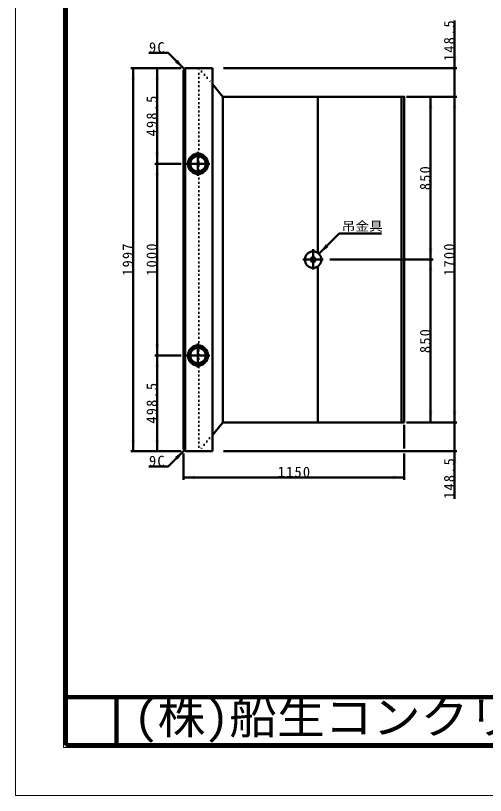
# Model space of a CAD drawing. Units: millimetres, scale not verified, with parts at other scales. Extents: x -2102 to 2102, y -1485 to 1485.
# Drawn here: x -2102 to -1123, y -1485 to 143 of the extents above; entities that cross this region are included whole.
import ezdxf
from ezdxf.enums import TextEntityAlignment as Align

# ---------------------------------------------------------------- set-up
doc = ezdxf.new("R2010")
doc.units = ezdxf.units.MM
doc.header["$LTSCALE"] = 5
doc.linetypes.add('DOTTED', pattern=[1.75, 0.25, -1.5])
doc.linetypes.add('LONG_DASHED_DOTTED', pattern=[15.25, 12, -1.5, 0.25, -1.5])
doc.layers.add('0-0_V-nasSTD', color=7, linetype='Continuous', lineweight=50)
doc.layers.add('0-1_0', color=7, linetype='Continuous', lineweight=100)
doc.styles.add('ＭＳ ゴシック', font='')
doc.styles.get('ＭＳ ゴシック').set_extended_font_data('MS Gothic')

msp = doc.modelspace()

# ---------------------------------------------------------------- linework, layer by layer
at = {"layer": '0-0_V-nasSTD', "lineweight": 100}
for p, q in [((-1997.5, 1380), (-1997.5, -1380)), ((-1997.5, -1380), (1997.5, -1380))]:
    msp.add_line(p, q, dxfattribs=at)
at = {"layer": '0-0_V-nasSTD'}
for p, q in [((-1187.3, 32.546), (-1187.3, 132.546)), ((-1757.3, 32.546), (-1862.3, 32.546)), ((-1857.3, 32.546), (-1857.3, -766.254)), ((-1807.3, -166.854), (-1807.3, 32.546)), ((-1748.7, 32.546), (-1752.3, 28.946)), ((-1752.3, 28.946), (-1752.3, -762.654)), ((-1748.7, 32.546), (-1748.7, -766.254)), ((-1692.3, 32.546), (-1748.7, 32.546)), ((-1692.3, -766.254), (-1692.3, 32.546)), ((-1669.3, 32.546), (-1182.3, 32.546)), ((-1187.3, -26.854), (-1187.3, 32.546)), ((-1692.3, -0.675), (-1670.235, -26.854)), ((-1472.3, -26.854), (-1472.3, -352.86)), ((-1298.3, -706.854), (-1298.3, -26.854)), ((-1287.3, -26.854), (-1182.3, -26.854)), ((-1237.3, -366.854), (-1237.3, -26.854)), ((-1187.3, -706.854), (-1187.3, -26.854)), ((-1757.3, -166.854), (-1812.3, -166.854)), ((-1807.3, -566.854), (-1807.3, -166.854)), ((-1470.137, -354.692), (-1427.711, -312.266)), ((-1427.711, -312.266), (-1339.711, -312.266)), ((-1447.3, -366.854), (-1232.3, -366.854)), ((-1237.3, -706.854), (-1237.3, -366.854)), ((-1472.3, -380.849), (-1472.3, -706.854)), ((-1757.3, -566.854), (-1812.3, -566.854)), ((-1807.3, -766.254), (-1807.3, -566.854)), ((-1670.235, -706.854), (-1692.3, -733.033)), ((-1292.3, -761.254), (-1292.3, -711.854)), ((-1287.3, -706.854), (-1182.3, -706.854)), ((-1187.3, -706.854), (-1187.3, -766.254)), ((-1752.3, -762.654), (-1748.7, -766.254)), ((-1757.3, -766.254), (-1862.3, -766.254)), ((-1752.3, -826.254), (-1752.3, -771.254)), ((-1748.7, -766.254), (-1692.3, -766.254)), ((-1669.3, -766.254), (-1182.3, -766.254)), ((-1292.3, -826.254), (-1292.3, -771.254)), ((-1187.3, -766.254), (-1187.3, -866.254)), ((-1292.3, -821.254), (-1752.3, -821.254))]:
    msp.add_line(p, q, dxfattribs=at)
at = {"layer": '0-0_V-nasSTD', "linetype": 'DOTTED'}
for p, q in [((-1720.3, 32.546), (-1692.3, -0.675)), ((-1720.3, -766.254), (-1720.3, 32.546)), ((-1692.3, -733.033), (-1720.3, -766.254))]:
    msp.add_line(p, q, dxfattribs=at)
at = {"layer": '0-0_V-nasSTD', "linetype": 'LONG_DASHED_DOTTED'}
for p, q in [((-1722.3, -141.854), (-1722.3, -191.854)), ((-1747.3, -166.854), (-1697.3, -166.854)), ((-1482.3, -345.054), (-1482.3, -387.454)), ((-1503.5, -366.854), (-1461.1, -366.854)), ((-1722.3, -541.854), (-1722.3, -591.854)), ((-1747.3, -566.854), (-1697.3, -566.854))]:
    msp.add_line(p, q, dxfattribs=at)
at = {"layer": '0-0_V-nasSTD', "lineweight": 18}
for points in [[(-2102.5, -1485), (-2102.5, 1485), (2102.5, 1485), (2102.5, -1485)], [(-2002.5, -1385), (-2002.5, 1385), (2002.5, 1385), (2002.5, -1385)]]:
    msp.add_lwpolyline(points, close=True, dxfattribs=at)
at = {"layer": '0-0_V-nasSTD'}
for points in [[(-1750.5, 30.746), (-1784.441, 64.687), (-1824.441, 64.687)], [(-1292.3, -706.854), (-1292.3, -26.854), (-1670.235, -26.854)], [(-1292.3, -706.854), (-1670.235, -706.854), (-1670.235, -26.854)], [(-1750.5, -764.454), (-1784.441, -798.395), (-1824.441, -798.395)]]:
    msp.add_lwpolyline(points, dxfattribs=at)
for centre, radius in [((-1722.3, -166.854), 21), ((-1722.3, -166.854), 18), ((-1722.3, -166.854), 16), ((-1482.3, -366.854), 17.2), ((-1482.3, -366.854), 5), ((-1722.3, -566.854), 21), ((-1722.3, -566.854), 18), ((-1722.3, -566.854), 16)]:
    msp.add_circle(centre, radius, dxfattribs=at)
for points in [[(-1767.47, 47.716), (-1764.642, 50.545), (-1750.5, 30.746)], [(-1191.3, 56.546), (-1187.3, 32.546), (-1187.3, 56.546)], [(-1187.3, 32.546), (-1187.3, 56.546), (-1183.3, 56.546)], [(-1770.299, 44.888), (-1767.47, 47.716), (-1750.5, 30.746)], [(-1861.3, 8.546), (-1857.3, 8.546), (-1857.3, 32.546)], [(-1857.3, 8.546), (-1857.3, 32.546), (-1853.3, 8.546)], [(-1811.3, 8.546), (-1807.3, 8.546), (-1807.3, 32.546)], [(-1807.3, 8.546), (-1807.3, 32.546), (-1803.3, 8.546)], [(-1241.3, -50.854), (-1237.3, -50.854), (-1237.3, -26.854)], [(-1237.3, -50.854), (-1237.3, -26.854), (-1233.3, -50.854)], [(-1191.3, -50.854), (-1187.3, -50.854), (-1187.3, -26.854)], [(-1187.3, -50.854), (-1187.3, -26.854), (-1183.3, -50.854)], [(-1811.3, -142.854), (-1807.3, -166.854), (-1807.3, -142.854)], [(-1807.3, -166.854), (-1807.3, -142.854), (-1803.3, -142.854)], [(-1811.3, -190.854), (-1807.3, -190.854), (-1807.3, -166.854)], [(-1807.3, -190.854), (-1807.3, -166.854), (-1803.3, -190.854)], [(-1470.137, -354.692), (-1455.995, -334.893), (-1453.167, -337.721)], [(-1470.137, -354.692), (-1453.167, -337.721), (-1450.338, -340.55)], [(-1241.3, -342.854), (-1237.3, -366.854), (-1237.3, -342.854)], [(-1237.3, -366.854), (-1237.3, -342.854), (-1233.3, -342.854)], [(-1241.3, -390.854), (-1237.3, -390.854), (-1237.3, -366.854)], [(-1237.3, -390.854), (-1237.3, -366.854), (-1233.3, -390.854)], [(-1811.3, -542.854), (-1807.3, -566.854), (-1807.3, -542.854)], [(-1807.3, -566.854), (-1807.3, -542.854), (-1803.3, -542.854)], [(-1811.3, -590.854), (-1807.3, -590.854), (-1807.3, -566.854)], [(-1807.3, -590.854), (-1807.3, -566.854), (-1803.3, -590.854)], [(-1241.3, -682.854), (-1237.3, -706.854), (-1237.3, -682.854)], [(-1237.3, -706.854), (-1237.3, -682.854), (-1233.3, -682.854)], [(-1191.3, -682.854), (-1187.3, -706.854), (-1187.3, -682.854)], [(-1187.3, -706.854), (-1187.3, -682.854), (-1183.3, -682.854)], [(-1861.3, -742.254), (-1857.3, -766.254), (-1857.3, -742.254)], [(-1857.3, -766.254), (-1857.3, -742.254), (-1853.3, -742.254)], [(-1811.3, -742.254), (-1807.3, -766.254), (-1807.3, -742.254)], [(-1807.3, -766.254), (-1807.3, -742.254), (-1803.3, -742.254)], [(-1770.299, -778.596), (-1767.47, -781.425), (-1750.5, -764.454)], [(-1767.47, -781.425), (-1764.642, -784.253), (-1750.5, -764.454)], [(-1191.3, -790.254), (-1187.3, -790.254), (-1187.3, -766.254)], [(-1187.3, -790.254), (-1187.3, -766.254), (-1183.3, -790.254)], [(-1752.3, -821.254), (-1728.3, -821.254), (-1728.3, -817.254)], [(-1752.3, -821.254), (-1728.3, -825.254), (-1728.3, -821.254)], [(-1316.3, -821.254), (-1316.3, -817.254), (-1292.3, -821.254)], [(-1316.3, -825.254), (-1316.3, -821.254), (-1292.3, -821.254)]]:
    msp.add_solid(points, dxfattribs=at)
at = {"layer": '0-1_0'}
for p, q in [((-1997.5, -1280), (1997.5, -1280)), ((-1892.5, -1280), (-1892.5, -1380))]:
    msp.add_line(p, q, dxfattribs=at)

# ---------------------------------------------------------------- texts
at = {"layer": '0-0_V-nasSTD', "style": 'ＭＳ ゴシック'}
for s, height, width, p in [('吊金具', 19.06, 1.1, (-1422.711, -312.266)), ('(株)船生コンクリート工業', 69.65, 1.05, (-1856.5, -1377.45))]:
    msp.add_text(s, height=height, dxfattribs=dict(at, width=width)).set_placement(p, align=Align.BOTTOM_LEFT)
at = {"layer": '0-0_V-nasSTD', "char_height": 21.99, "attachment_point": 7, "rotation": 90, "style": 'ＭＳ ゴシック'}
for s, insert in [('\\T1.17;148.5', (-1187.3, 47.546)), ('\\T1.17;498.5', (-1807.3, -109.654)), ('\\T1.17;850', (-1237.3, -221.854)), ('\\T1.17;1997', (-1857.3, -400.604)), ('\\T1.17;1000', (-1807.3, -400.604)), ('\\T1.17;1700', (-1187.3, -400.604)), ('\\T1.17;850', (-1237.3, -561.854)), ('\\T1.17;498.5', (-1807.3, -709.054)), ('\\T1.17;148.5', (-1187.3, -866.254))]:
    msp.add_mtext(s, dxfattribs=dict(at, insert=insert))
at = {"layer": '0-0_V-nasSTD', "char_height": 21.99, "attachment_point": 7, "style": 'ＭＳ ゴシック'}
for s, insert in [('\\T1.17;9C', (-1824.441, 64.687)), ('\\T1.17;9C', (-1824.441, -798.395)), ('\\T1.17;1150', (-1556.05, -821.254))]:
    msp.add_mtext(s, dxfattribs=dict(at, insert=insert))

doc.saveas('drawing.dxf')
